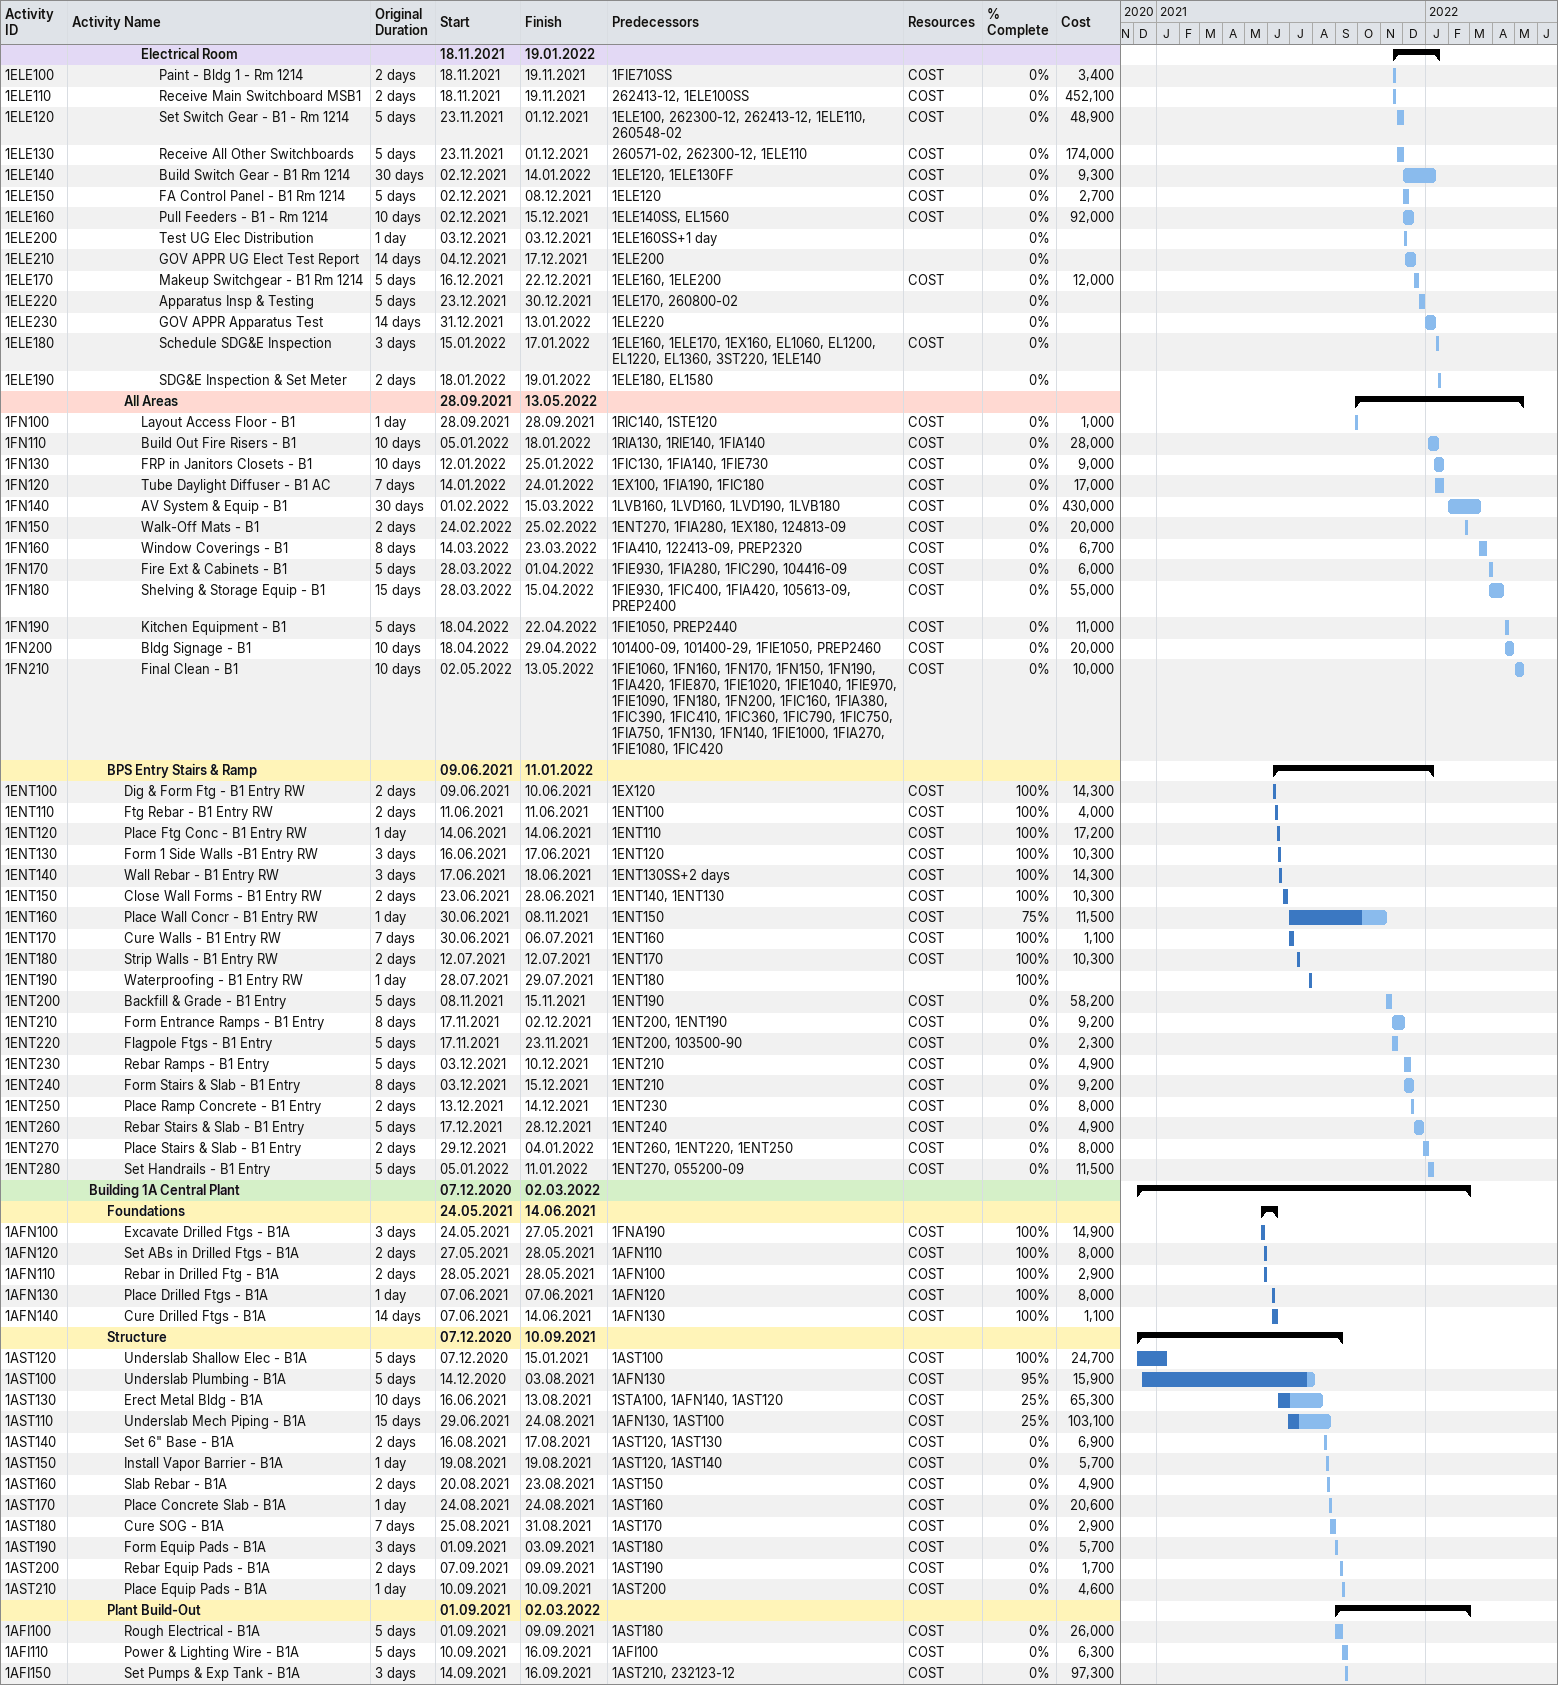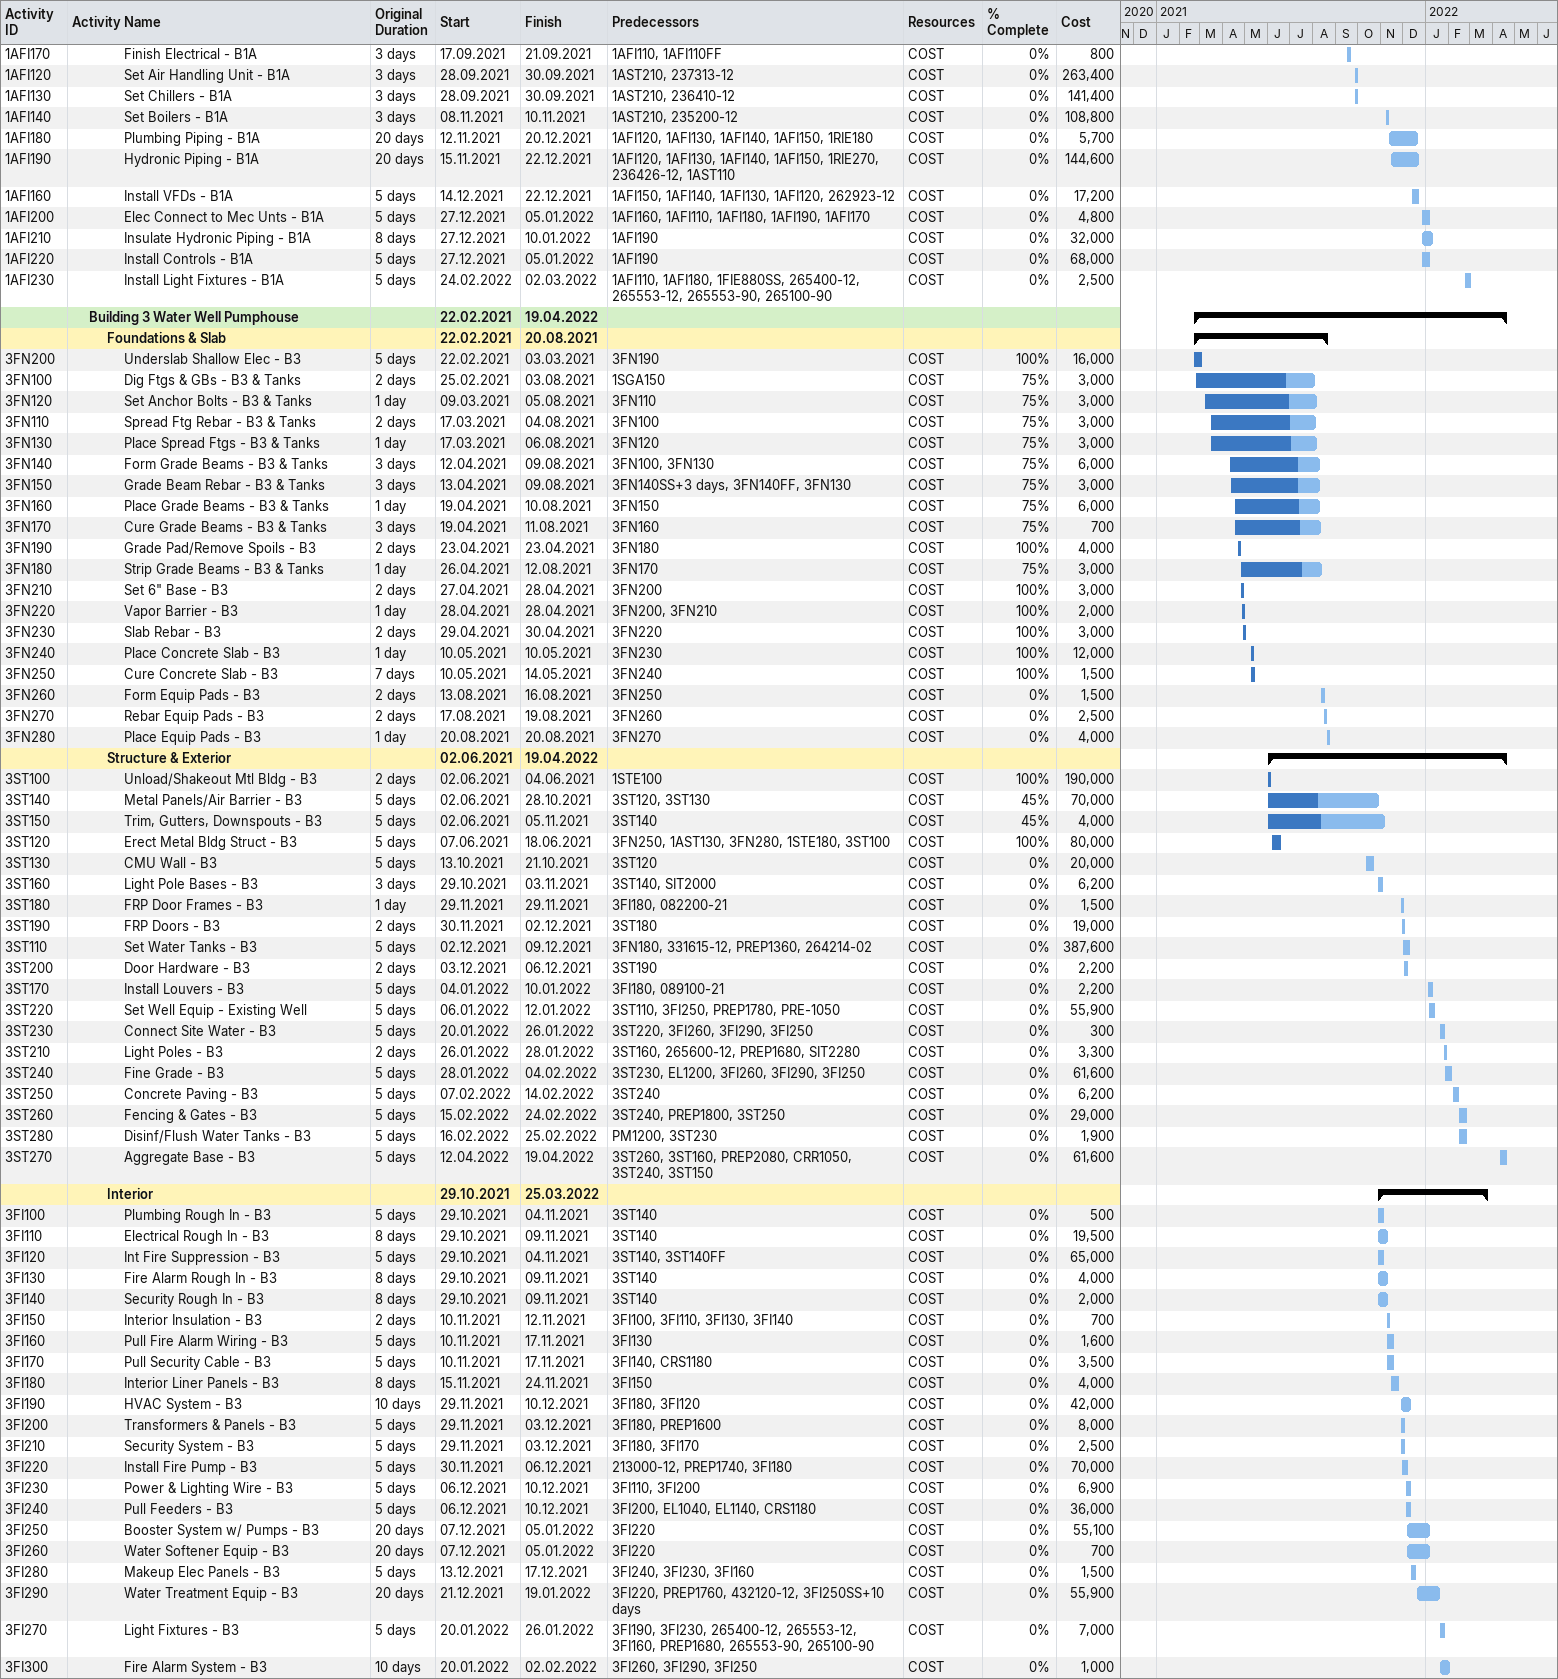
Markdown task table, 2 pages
| ID | Level | Task | Original duration | Start | Finish | Predecessors | Resources | % complete | Cost |
|---|---|---|---|---|---|---|---|---|---|
|  | 5 | **Electrical Room** |  | 2021-11-18 | 2022-01-19 |  |  |  |  |
| 1ELE100 | 6 | Paint - Bldg 1 - Rm 1214 | 2d | 2021-11-18 | 2021-11-19 | 1FIE710SS | COST | 0 | 3400 |
| 1ELE110 | 6 | Receive Main Switchboard MSB1 | 2d | 2021-11-18 | 2021-11-19 | 262413-12, 1ELE100SS | COST | 0 | 452100 |
| 1ELE120 | 6 | Set Switch Gear - B1 - Rm 1214 | 5d | 2021-11-23 | 2021-12-01 | 1ELE100, 262300-12, 262413-12, 1ELE110, 260548-02 | COST | 0 | 48900 |
| 1ELE130 | 6 | Receive All Other Switchboards | 5d | 2021-11-23 | 2021-12-01 | 260571-02, 262300-12, 1ELE110 | COST | 0 | 174000 |
| 1ELE140 | 6 | Build Switch Gear - B1 Rm 1214 | 30d | 2021-12-02 | 2022-01-14 | 1ELE120, 1ELE130FF | COST | 0 | 9300 |
| 1ELE150 | 6 | FA Control Panel - B1 Rm 1214 | 5d | 2021-12-02 | 2021-12-08 | 1ELE120 | COST | 0 | 2700 |
| 1ELE160 | 6 | Pull Feeders - B1 - Rm 1214 | 10d | 2021-12-02 | 2021-12-15 | 1ELE140SS, EL1560 | COST | 0 | 92000 |
| 1ELE200 | 6 | Test UG Elec Distribution | 1d | 2021-12-03 | 2021-12-03 | 1ELE160SS+1d |  | 0 |  |
| 1ELE210 | 6 | GOV APPR UG Elect Test Report | 14d | 2021-12-04 | 2021-12-17 | 1ELE200 |  | 0 |  |
| 1ELE170 | 6 | Makeup Switchgear - B1 Rm 1214 | 5d | 2021-12-16 | 2021-12-22 | 1ELE160, 1ELE200 | COST | 0 | 12000 |
| 1ELE220 | 6 | Apparatus Insp & Testing | 5d | 2021-12-23 | 2021-12-30 | 1ELE170, 260800-02 |  | 0 |  |
| 1ELE230 | 6 | GOV APPR Apparatus Test | 14d | 2021-12-31 | 2022-01-13 | 1ELE220 |  | 0 |  |
| 1ELE180 | 6 | Schedule SDG&E Inspection | 3d | 2022-01-15 | 2022-01-17 | 1ELE160, 1ELE170, 1EX160, EL1060, EL1200, EL1220, EL1360, 3ST220, 1ELE140 | COST | 0 |  |
| 1ELE190 | 6 | SDG&E Inspection & Set Meter | 2d | 2022-01-18 | 2022-01-19 | 1ELE180, EL1580 |  | 0 |  |
|  | 4 | **All Areas** |  | 2021-09-28 | 2022-05-13 |  |  |  |  |
| 1FN100 | 5 | Layout Access Floor - B1 | 1d | 2021-09-28 | 2021-09-28 | 1RIC140, 1STE120 | COST | 0 | 1000 |
| 1FN110 | 5 | Build Out Fire Risers - B1 | 10d | 2022-01-05 | 2022-01-18 | 1RIA130, 1RIE140, 1FIA140 | COST | 0 | 28000 |
| 1FN130 | 5 | FRP in Janitors Closets - B1 | 10d | 2022-01-12 | 2022-01-25 | 1FIC130, 1FIA140, 1FIE730 | COST | 0 | 9000 |
| 1FN120 | 5 | Tube Daylight Diffuser - B1 AC | 7d | 2022-01-14 | 2022-01-24 | 1EX100, 1FIA190, 1FIC180 | COST | 0 | 17000 |
| 1FN140 | 5 | AV System & Equip - B1 | 30d | 2022-02-01 | 2022-03-15 | 1LVB160, 1LVD160, 1LVD190, 1LVB180 | COST | 0 | 430000 |
| 1FN150 | 5 | Walk-Off Mats - B1 | 2d | 2022-02-24 | 2022-02-25 | 1ENT270, 1FIA280, 1EX180, 124813-09 | COST | 0 | 20000 |
| 1FN160 | 5 | Window Coverings - B1 | 8d | 2022-03-14 | 2022-03-23 | 1FIA410, 122413-09, PREP2320 | COST | 0 | 6700 |
| 1FN170 | 5 | Fire Ext & Cabinets - B1 | 5d | 2022-03-28 | 2022-04-01 | 1FIE930, 1FIA280, 1FIC290, 104416-09 | COST | 0 | 6000 |
| 1FN180 | 5 | Shelving & Storage Equip - B1 | 15d | 2022-03-28 | 2022-04-15 | 1FIE930, 1FIC400, 1FIA420, 105613-09, PREP2400 | COST | 0 | 55000 |
| 1FN190 | 5 | Kitchen Equipment - B1 | 5d | 2022-04-18 | 2022-04-22 | 1FIE1050, PREP2440 | COST | 0 | 11000 |
| 1FN200 | 5 | Bldg Signage - B1 | 10d | 2022-04-18 | 2022-04-29 | 101400-09, 101400-29, 1FIE1050, PREP2460 | COST | 0 | 20000 |
| 1FN210 | 5 | Final Clean - B1 | 10d | 2022-05-02 | 2022-05-13 | 1FIE1060, 1FN160, 1FN170, 1FN150, 1FN190, 1FIA420, 1FIE870, 1FIE1020, 1FIE1040, 1FIE970, 1FIE1090, 1FN180, 1FN200, 1FIC160, 1FIA380, 1FIC390, 1FIC410, 1FIC360, 1FIC790, 1FIC750, 1FIA750, 1FN130, 1FN140, 1FIE1000, 1FIA270, 1FIE1080, 1FIC420 | COST | 0 | 10000 |
|  | 3 | **BPS Entry Stairs & Ramp** |  | 2021-06-09 | 2022-01-11 |  |  |  |  |
| 1ENT100 | 4 | Dig & Form Ftg - B1 Entry RW | 2d | 2021-06-09 | 2021-06-10 | 1EX120 | COST | 100 | 14300 |
| 1ENT110 | 4 | Ftg Rebar - B1 Entry RW | 2d | 2021-06-11 | 2021-06-11 | 1ENT100 | COST | 100 | 4000 |
| 1ENT120 | 4 | Place Ftg Conc - B1 Entry RW | 1d | 2021-06-14 | 2021-06-14 | 1ENT110 | COST | 100 | 17200 |
| 1ENT130 | 4 | Form 1 Side Walls -B1 Entry RW | 3d | 2021-06-16 | 2021-06-17 | 1ENT120 | COST | 100 | 10300 |
| 1ENT140 | 4 | Wall Rebar - B1 Entry RW | 3d | 2021-06-17 | 2021-06-18 | 1ENT130SS+2d | COST | 100 | 14300 |
| 1ENT150 | 4 | Close Wall Forms - B1 Entry RW | 2d | 2021-06-23 | 2021-06-28 | 1ENT140, 1ENT130 | COST | 100 | 10300 |
| 1ENT160 | 4 | Place Wall Concr - B1 Entry RW | 1d | 2021-06-30 | 2021-11-08 | 1ENT150 | COST | 75 | 11500 |
| 1ENT170 | 4 | Cure Walls - B1 Entry RW | 7d | 2021-06-30 | 2021-07-06 | 1ENT160 | COST | 100 | 1100 |
| 1ENT180 | 4 | Strip Walls - B1 Entry RW | 2d | 2021-07-12 | 2021-07-12 | 1ENT170 | COST | 100 | 10300 |
| 1ENT190 | 4 | Waterproofing - B1 Entry RW | 1d | 2021-07-28 | 2021-07-29 | 1ENT180 |  | 100 |  |
| 1ENT200 | 4 | Backfill & Grade - B1 Entry | 5d | 2021-11-08 | 2021-11-15 | 1ENT190 | COST | 0 | 58200 |
| 1ENT210 | 4 | Form Entrance Ramps - B1 Entry | 8d | 2021-11-17 | 2021-12-02 | 1ENT200, 1ENT190 | COST | 0 | 9200 |
| 1ENT220 | 4 | Flagpole Ftgs - B1 Entry | 5d | 2021-11-17 | 2021-11-23 | 1ENT200, 103500-90 | COST | 0 | 2300 |
| 1ENT230 | 4 | Rebar Ramps - B1 Entry | 5d | 2021-12-03 | 2021-12-10 | 1ENT210 | COST | 0 | 4900 |
| 1ENT240 | 4 | Form Stairs & Slab - B1 Entry | 8d | 2021-12-03 | 2021-12-15 | 1ENT210 | COST | 0 | 9200 |
| 1ENT250 | 4 | Place Ramp Concrete - B1 Entry | 2d | 2021-12-13 | 2021-12-14 | 1ENT230 | COST | 0 | 8000 |
| 1ENT260 | 4 | Rebar Stairs & Slab - B1 Entry | 5d | 2021-12-17 | 2021-12-28 | 1ENT240 | COST | 0 | 4900 |
| 1ENT270 | 4 | Place Stairs & Slab - B1 Entry | 2d | 2021-12-29 | 2022-01-04 | 1ENT260, 1ENT220, 1ENT250 | COST | 0 | 8000 |
| 1ENT280 | 4 | Set Handrails - B1 Entry | 5d | 2022-01-05 | 2022-01-11 | 1ENT270, 055200-09 | COST | 0 | 11500 |
|  | 2 | **Building 1A Central Plant** |  | 2020-12-07 | 2022-03-02 |  |  |  |  |
|  | 3 | **Foundations** |  | 2021-05-24 | 2021-06-14 |  |  |  |  |
| 1AFN100 | 4 | Excavate Drilled Ftgs - B1A | 3d | 2021-05-24 | 2021-05-27 | 1FNA190 | COST | 100 | 14900 |
| 1AFN120 | 4 | Set ABs in Drilled Ftgs - B1A | 2d | 2021-05-27 | 2021-05-28 | 1AFN110 | COST | 100 | 8000 |
| 1AFN110 | 4 | Rebar in Drilled Ftg - B1A | 2d | 2021-05-28 | 2021-05-28 | 1AFN100 | COST | 100 | 2900 |
| 1AFN130 | 4 | Place Drilled Ftgs - B1A | 1d | 2021-06-07 | 2021-06-07 | 1AFN120 | COST | 100 | 8000 |
| 1AFN140 | 4 | Cure Drilled Ftgs - B1A | 14d | 2021-06-07 | 2021-06-14 | 1AFN130 | COST | 100 | 1100 |
|  | 3 | **Structure** |  | 2020-12-07 | 2021-09-10 |  |  |  |  |
| 1AST120 | 4 | Underslab Shallow Elec - B1A | 5d | 2020-12-07 | 2021-01-15 | 1AST100 | COST | 100 | 24700 |
| 1AST100 | 4 | Underslab Plumbing - B1A | 5d | 2020-12-14 | 2021-08-03 | 1AFN130 | COST | 95 | 15900 |
| 1AST130 | 4 | Erect Metal Bldg - B1A | 10d | 2021-06-16 | 2021-08-13 | 1STA100, 1AFN140, 1AST120 | COST | 25 | 65300 |
| 1AST110 | 4 | Underslab Mech Piping - B1A | 15d | 2021-06-29 | 2021-08-24 | 1AFN130, 1AST100 | COST | 25 | 103100 |
| 1AST140 | 4 | Set 6" Base - B1A | 2d | 2021-08-16 | 2021-08-17 | 1AST120, 1AST130 | COST | 0 | 6900 |
| 1AST150 | 4 | Install Vapor Barrier - B1A | 1d | 2021-08-19 | 2021-08-19 | 1AST120, 1AST140 | COST | 0 | 5700 |
| 1AST160 | 4 | Slab Rebar - B1A | 2d | 2021-08-20 | 2021-08-23 | 1AST150 | COST | 0 | 4900 |
| 1AST170 | 4 | Place Concrete Slab - B1A | 1d | 2021-08-24 | 2021-08-24 | 1AST160 | COST | 0 | 20600 |
| 1AST180 | 4 | Cure SOG - B1A | 7d | 2021-08-25 | 2021-08-31 | 1AST170 | COST | 0 | 2900 |
| 1AST190 | 4 | Form Equip Pads - B1A | 3d | 2021-09-01 | 2021-09-03 | 1AST180 | COST | 0 | 5700 |
| 1AST200 | 4 | Rebar Equip Pads - B1A | 2d | 2021-09-07 | 2021-09-09 | 1AST190 | COST | 0 | 1700 |
| 1AST210 | 4 | Place Equip Pads - B1A | 1d | 2021-09-10 | 2021-09-10 | 1AST200 | COST | 0 | 4600 |
|  | 3 | **Plant Build-Out** |  | 2021-09-01 | 2022-03-02 |  |  |  |  |
| 1AFI100 | 4 | Rough Electrical - B1A | 5d | 2021-09-01 | 2021-09-09 | 1AST180 | COST | 0 | 26000 |
| 1AFI110 | 4 | Power & Lighting Wire - B1A | 5d | 2021-09-10 | 2021-09-16 | 1AFI100 | COST | 0 | 6300 |
| 1AFI150 | 4 | Set Pumps & Exp Tank - B1A | 3d | 2021-09-14 | 2021-09-16 | 1AST210, 232123-12 | COST | 0 | 97300 |
| 1AFI170 | 4 | Finish Electrical - B1A | 3d | 2021-09-17 | 2021-09-21 | 1AFI110, 1AFI110FF | COST | 0 | 800 |
| 1AFI120 | 4 | Set Air Handling Unit - B1A | 3d | 2021-09-28 | 2021-09-30 | 1AST210, 237313-12 | COST | 0 | 263400 |
| 1AFI130 | 4 | Set Chillers - B1A | 3d | 2021-09-28 | 2021-09-30 | 1AST210, 236410-12 | COST | 0 | 141400 |
| 1AFI140 | 4 | Set Boilers - B1A | 3d | 2021-11-08 | 2021-11-10 | 1AST210, 235200-12 | COST | 0 | 108800 |
| 1AFI180 | 4 | Plumbing Piping - B1A | 20d | 2021-11-12 | 2021-12-20 | 1AFI120, 1AFI130, 1AFI140, 1AFI150, 1RIE180 | COST | 0 | 5700 |
| 1AFI190 | 4 | Hydronic Piping - B1A | 20d | 2021-11-15 | 2021-12-22 | 1AFI120, 1AFI130, 1AFI140, 1AFI150, 1RIE270, 236426-12, 1AST110 | COST | 0 | 144600 |
| 1AFI160 | 4 | Install VFDs - B1A | 5d | 2021-12-14 | 2021-12-22 | 1AFI150, 1AFI140, 1AFI130, 1AFI120, 262923-12 | COST | 0 | 17200 |
| 1AFI200 | 4 | Elec Connect to Mec Unts - B1A | 5d | 2021-12-27 | 2022-01-05 | 1AFI160, 1AFI110, 1AFI180, 1AFI190, 1AFI170 | COST | 0 | 4800 |
| 1AFI210 | 4 | Insulate Hydronic Piping - B1A | 8d | 2021-12-27 | 2022-01-10 | 1AFI190 | COST | 0 | 32000 |
| 1AFI220 | 4 | Install Controls - B1A | 5d | 2021-12-27 | 2022-01-05 | 1AFI190 | COST | 0 | 68000 |
| 1AFI230 | 4 | Install Light Fixtures - B1A | 5d | 2022-02-24 | 2022-03-02 | 1AFI110, 1AFI180, 1FIE880SS, 265400-12, 265553-12, 265553-90, 265100-90 | COST | 0 | 2500 |
|  | 2 | **Building 3 Water Well Pumphouse** |  | 2021-02-22 | 2022-04-19 |  |  |  |  |
|  | 3 | **Foundations & Slab** |  | 2021-02-22 | 2021-08-20 |  |  |  |  |
| 3FN200 | 4 | Underslab Shallow Elec - B3 | 5d | 2021-02-22 | 2021-03-03 | 3FN190 | COST | 100 | 16000 |
| 3FN100 | 4 | Dig Ftgs & GBs - B3 & Tanks | 2d | 2021-02-25 | 2021-08-03 | 1SGA150 | COST | 75 | 3000 |
| 3FN120 | 4 | Set Anchor Bolts - B3 & Tanks | 1d | 2021-03-09 | 2021-08-05 | 3FN110 | COST | 75 | 3000 |
| 3FN110 | 4 | Spread Ftg Rebar - B3 & Tanks | 2d | 2021-03-17 | 2021-08-04 | 3FN100 | COST | 75 | 3000 |
| 3FN130 | 4 | Place Spread Ftgs - B3 & Tanks | 1d | 2021-03-17 | 2021-08-06 | 3FN120 | COST | 75 | 3000 |
| 3FN140 | 4 | Form Grade Beams - B3 & Tanks | 3d | 2021-04-12 | 2021-08-09 | 3FN100, 3FN130 | COST | 75 | 6000 |
| 3FN150 | 4 | Grade Beam Rebar - B3 & Tanks | 3d | 2021-04-13 | 2021-08-09 | 3FN140SS+3d, 3FN140FF, 3FN130 | COST | 75 | 3000 |
| 3FN160 | 4 | Place Grade Beams - B3 & Tanks | 1d | 2021-04-19 | 2021-08-10 | 3FN150 | COST | 75 | 6000 |
| 3FN170 | 4 | Cure Grade Beams - B3 & Tanks | 3d | 2021-04-19 | 2021-08-11 | 3FN160 | COST | 75 | 700 |
| 3FN190 | 4 | Grade Pad/Remove Spoils - B3 | 2d | 2021-04-23 | 2021-04-23 | 3FN180 | COST | 100 | 4000 |
| 3FN180 | 4 | Strip Grade Beams - B3 & Tanks | 1d | 2021-04-26 | 2021-08-12 | 3FN170 | COST | 75 | 3000 |
| 3FN210 | 4 | Set 6" Base - B3 | 2d | 2021-04-27 | 2021-04-28 | 3FN200 | COST | 100 | 3000 |
| 3FN220 | 4 | Vapor Barrier - B3 | 1d | 2021-04-28 | 2021-04-28 | 3FN200, 3FN210 | COST | 100 | 2000 |
| 3FN230 | 4 | Slab Rebar - B3 | 2d | 2021-04-29 | 2021-04-30 | 3FN220 | COST | 100 | 3000 |
| 3FN240 | 4 | Place Concrete Slab - B3 | 1d | 2021-05-10 | 2021-05-10 | 3FN230 | COST | 100 | 12000 |
| 3FN250 | 4 | Cure Concrete Slab - B3 | 7d | 2021-05-10 | 2021-05-14 | 3FN240 | COST | 100 | 1500 |
| 3FN260 | 4 | Form Equip Pads - B3 | 2d | 2021-08-13 | 2021-08-16 | 3FN250 | COST | 0 | 1500 |
| 3FN270 | 4 | Rebar Equip Pads - B3 | 2d | 2021-08-17 | 2021-08-19 | 3FN260 | COST | 0 | 2500 |
| 3FN280 | 4 | Place Equip Pads - B3 | 1d | 2021-08-20 | 2021-08-20 | 3FN270 | COST | 0 | 4000 |
|  | 3 | **Structure & Exterior** |  | 2021-06-02 | 2022-04-19 |  |  |  |  |
| 3ST100 | 4 | Unload/Shakeout Mtl Bldg - B3 | 2d | 2021-06-02 | 2021-06-04 | 1STE100 | COST | 100 | 190000 |
| 3ST140 | 4 | Metal Panels/Air Barrier - B3 | 5d | 2021-06-02 | 2021-10-28 | 3ST120, 3ST130 | COST | 45 | 70000 |
| 3ST150 | 4 | Trim, Gutters, Downspouts - B3 | 5d | 2021-06-02 | 2021-11-05 | 3ST140 | COST | 45 | 4000 |
| 3ST120 | 4 | Erect Metal Bldg Struct - B3 | 5d | 2021-06-07 | 2021-06-18 | 3FN250, 1AST130, 3FN280, 1STE180, 3ST100 | COST | 100 | 80000 |
| 3ST130 | 4 | CMU Wall - B3 | 5d | 2021-10-13 | 2021-10-21 | 3ST120 | COST | 0 | 20000 |
| 3ST160 | 4 | Light Pole Bases - B3 | 3d | 2021-10-29 | 2021-11-03 | 3ST140, SIT2000 | COST | 0 | 6200 |
| 3ST180 | 4 | FRP Door Frames - B3 | 1d | 2021-11-29 | 2021-11-29 | 3FI180, 082200-21 | COST | 0 | 1500 |
| 3ST190 | 4 | FRP Doors - B3 | 2d | 2021-11-30 | 2021-12-02 | 3ST180 | COST | 0 | 19000 |
| 3ST110 | 4 | Set Water Tanks - B3 | 5d | 2021-12-02 | 2021-12-09 | 3FN180, 331615-12, PREP1360, 264214-02 | COST | 0 | 387600 |
| 3ST200 | 4 | Door Hardware - B3 | 2d | 2021-12-03 | 2021-12-06 | 3ST190 | COST | 0 | 2200 |
| 3ST170 | 4 | Install Louvers - B3 | 5d | 2022-01-04 | 2022-01-10 | 3FI180, 089100-21 | COST | 0 | 2200 |
| 3ST220 | 4 | Set Well Equip - Existing Well | 5d | 2022-01-06 | 2022-01-12 | 3ST110, 3FI250, PREP1780, PRE-1050 | COST | 0 | 55900 |
| 3ST230 | 4 | Connect Site Water - B3 | 5d | 2022-01-20 | 2022-01-26 | 3ST220, 3FI260, 3FI290, 3FI250 | COST | 0 | 300 |
| 3ST210 | 4 | Light Poles - B3 | 2d | 2022-01-26 | 2022-01-28 | 3ST160, 265600-12, PREP1680, SIT2280 | COST | 0 | 3300 |
| 3ST240 | 4 | Fine Grade - B3 | 5d | 2022-01-28 | 2022-02-04 | 3ST230, EL1200, 3FI260, 3FI290, 3FI250 | COST | 0 | 61600 |
| 3ST250 | 4 | Concrete Paving - B3 | 5d | 2022-02-07 | 2022-02-14 | 3ST240 | COST | 0 | 6200 |
| 3ST260 | 4 | Fencing & Gates - B3 | 5d | 2022-02-15 | 2022-02-24 | 3ST240, PREP1800, 3ST250 | COST | 0 | 29000 |
| 3ST280 | 4 | Disinf/Flush Water Tanks - B3 | 5d | 2022-02-16 | 2022-02-25 | PM1200, 3ST230 | COST | 0 | 1900 |
| 3ST270 | 4 | Aggregate Base - B3 | 5d | 2022-04-12 | 2022-04-19 | 3ST260, 3ST160, PREP2080, CRR1050, 3ST240, 3ST150 | COST | 0 | 61600 |
|  | 3 | **Interior** |  | 2021-10-29 | 2022-03-25 |  |  |  |  |
| 3FI100 | 4 | Plumbing Rough In - B3 | 5d | 2021-10-29 | 2021-11-04 | 3ST140 | COST | 0 | 500 |
| 3FI110 | 4 | Electrical Rough In - B3 | 8d | 2021-10-29 | 2021-11-09 | 3ST140 | COST | 0 | 19500 |
| 3FI120 | 4 | Int Fire Suppression - B3 | 5d | 2021-10-29 | 2021-11-04 | 3ST140, 3ST140FF | COST | 0 | 65000 |
| 3FI130 | 4 | Fire Alarm Rough In - B3 | 8d | 2021-10-29 | 2021-11-09 | 3ST140 | COST | 0 | 4000 |
| 3FI140 | 4 | Security Rough In - B3 | 8d | 2021-10-29 | 2021-11-09 | 3ST140 | COST | 0 | 2000 |
| 3FI150 | 4 | Interior Insulation - B3 | 2d | 2021-11-10 | 2021-11-12 | 3FI100, 3FI110, 3FI130, 3FI140 | COST | 0 | 700 |
| 3FI160 | 4 | Pull Fire Alarm Wiring - B3 | 5d | 2021-11-10 | 2021-11-17 | 3FI130 | COST | 0 | 1600 |
| 3FI170 | 4 | Pull Security Cable - B3 | 5d | 2021-11-10 | 2021-11-17 | 3FI140, CRS1180 | COST | 0 | 3500 |
| 3FI180 | 4 | Interior Liner Panels - B3 | 8d | 2021-11-15 | 2021-11-24 | 3FI150 | COST | 0 | 4000 |
| 3FI190 | 4 | HVAC System - B3 | 10d | 2021-11-29 | 2021-12-10 | 3FI180, 3FI120 | COST | 0 | 42000 |
| 3FI200 | 4 | Transformers & Panels - B3 | 5d | 2021-11-29 | 2021-12-03 | 3FI180, PREP1600 | COST | 0 | 8000 |
| 3FI210 | 4 | Security System - B3 | 5d | 2021-11-29 | 2021-12-03 | 3FI180, 3FI170 | COST | 0 | 2500 |
| 3FI220 | 4 | Install Fire Pump - B3 | 5d | 2021-11-30 | 2021-12-06 | 213000-12, PREP1740, 3FI180 | COST | 0 | 70000 |
| 3FI230 | 4 | Power & Lighting Wire - B3 | 5d | 2021-12-06 | 2021-12-10 | 3FI110, 3FI200 | COST | 0 | 6900 |
| 3FI240 | 4 | Pull Feeders - B3 | 5d | 2021-12-06 | 2021-12-10 | 3FI200, EL1040, EL1140, CRS1180 | COST | 0 | 36000 |
| 3FI250 | 4 | Booster System w/ Pumps - B3 | 20d | 2021-12-07 | 2022-01-05 | 3FI220 | COST | 0 | 55100 |
| 3FI260 | 4 | Water Softener Equip - B3 | 20d | 2021-12-07 | 2022-01-05 | 3FI220 | COST | 0 | 700 |
| 3FI280 | 4 | Makeup Elec Panels - B3 | 5d | 2021-12-13 | 2021-12-17 | 3FI240, 3FI230, 3FI160 | COST | 0 | 1500 |
| 3FI290 | 4 | Water Treatment Equip - B3 | 20d | 2021-12-21 | 2022-01-19 | 3FI220, PREP1760, 432120-12, 3FI250SS+10d | COST | 0 | 55900 |
| 3FI270 | 4 | Light Fixtures - B3 | 5d | 2022-01-20 | 2022-01-26 | 3FI190, 3FI230, 265400-12, 265553-12, 3FI160, PREP1680, 265553-90, 265100-90 | COST | 0 | 7000 |
| 3FI300 | 4 | Fire Alarm System - B3 | 10d | 2022-01-20 | 2022-02-02 | 3FI260, 3FI290, 3FI250 | COST | 0 | 1000 |
